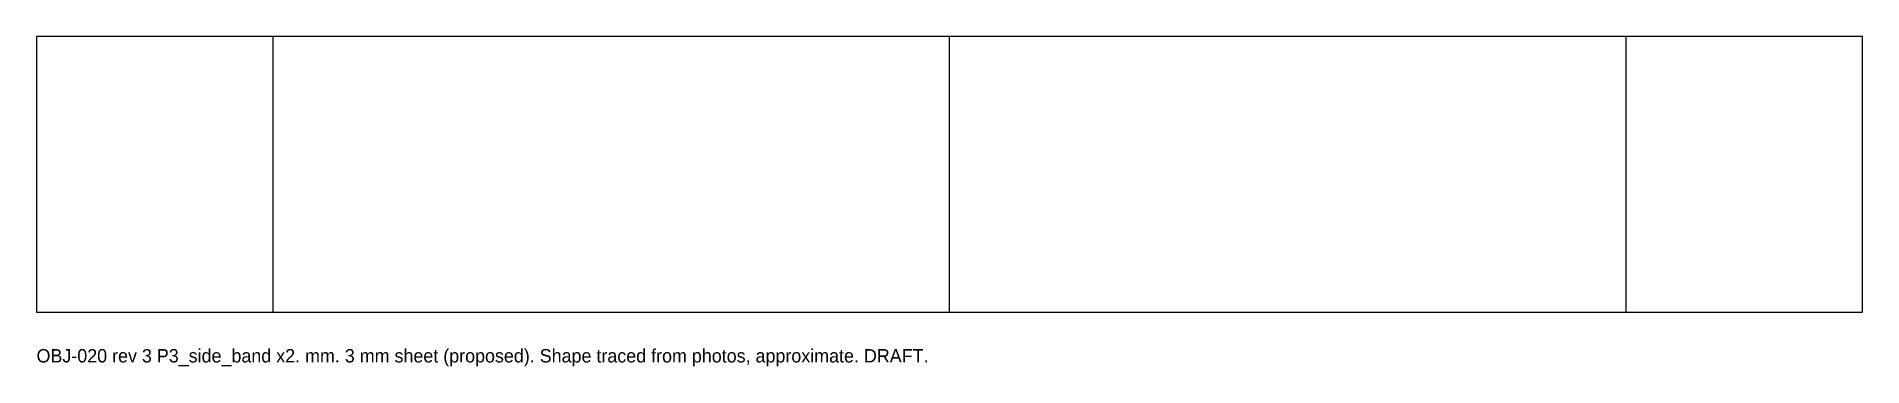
# Model space of a CAD drawing. Header units: millimetres. Extents: x 0 to 1092, y -32 to 165.
import ezdxf

# ---------------------------------------------------------------- set-up
doc = ezdxf.new("R2010")
doc.units = ezdxf.units.MM
for name, color, linetype in [('BEND', 5, 'Continuous'), ('CUT', 7, 'Continuous'), ('NOTE', 8, 'Continuous')]:
    doc.layers.add(name, color=color, linetype=linetype)

msp = doc.modelspace()

# ---------------------------------------------------------------- linework, layer by layer
at = {"layer": 'BEND'}
for p, q in [((141.4, 0), (141.4, 165)), ((545.9, 0), (545.9, 165)), ((950.4, 0), (950.4, 165))]:
    msp.add_line(p, q, dxfattribs=at)
at = {"layer": 'CUT'}
msp.add_lwpolyline([(0, 0), (1091.8, 0), (1091.8, 165), (0, 165)], close=True, dxfattribs=at)

# ---------------------------------------------------------------- texts
at = {"layer": 'NOTE'}
msp.add_text('OBJ-020 rev 3 P3_side_band x2. mm. 3 mm sheet (proposed). Shape traced from photos, approximate. DRAFT.', height=8, dxfattribs=at).set_placement((0, -30))

doc.saveas('drawing.dxf')
